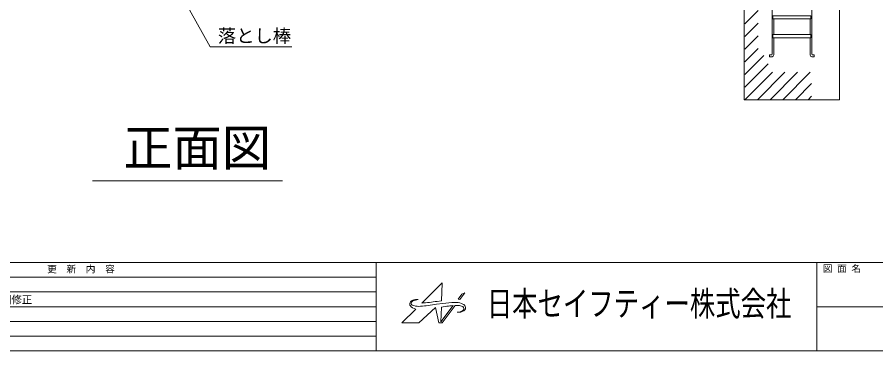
# Model space of a CAD drawing. Units: millimetres, scale not verified. Extents: x -12406 to 12406, y -8553 to 8553.
# Drawn here: x -6337 to 2668, y -8553 to -5058 of the extents above; entities that cross this region are included whole.
import ezdxf
from ezdxf.enums import TextEntityAlignment as Align

# ---------------------------------------------------------------- set-up
doc = ezdxf.new("R2010")
doc.units = ezdxf.units.MM
doc.header["$LTSCALE"] = 50
for name, color, linetype, lineweight in [('0-3_CYG-126', 7, 'Continuous', 9), ('0-9_TEXT', 7, 'Continuous', 9), ('0-B_ﾛｺﾞ', 5, 'Continuous', 9), ('0-C_図面枠', 7, 'Continuous', 9)]:
    doc.layers.add(name, color=color, linetype=linetype, lineweight=lineweight)
doc.styles.add('ＭＳ ゴシック', font='')
doc.styles.get('ＭＳ ゴシック').set_extended_font_data('MS Gothic')

msp = doc.modelspace()

# ---------------------------------------------------------------- linework, layer by layer
at = {"layer": '0-3_CYG-126'}
for p, q in [((1287.75, -4923.98), (1287.75, -5923.98)), ((1580.06, -5444.66), (1580.06, -4876.54)), ((1995.94, -4876.55), (1995.94, -5444.66)), ((2287.76, -4923.98), (2287.76, -5923.98)), ((1294.37, -5127.86), (1435.37, -4986.86)), ((1294.37, -5260.44), (1435.37, -5119.44)), ((1597.97, -5073.54), (1597.97, -5240.69)), ((1978.03, -5240.69), (1978.03, -5073.54)), ((1294.37, -5393.02), (1435.37, -5252.02)), ((1597.97, -5272.53), (1597.97, -5453.61)), ((1978.03, -5453.61), (1978.03, -5272.53)), ((1294.37, -5525.61), (1435.37, -5384.6)), ((1294.37, -5658.19), (1493.96, -5458.59)), ((1580.06, -5471.52), (1553.19, -5471.52)), ((1995.94, -5471.52), (2022.81, -5471.52)), ((1294.37, -5790.77), (1539.15, -5545.99)), ((1294.37, -5923.36), (1584.34, -5633.38)), ((1426.95, -5923.36), (1714.95, -5635.35)), ((1559.53, -5923.36), (1847.53, -5635.35)), ((1692.11, -5923.36), (1980.11, -5635.35)), ((1824.69, -5923.36), (1994.37, -5753.69)), ((2287.76, -5923.98), (1287.75, -5923.98)), ((1957.27, -5923.36), (1994.37, -5886.27))]:
    msp.add_line(p, q, dxfattribs=at)
for points in [[(1589.02, -5073.54), (1986.99, -5073.54), (1986.99, -5041.7), (1589.02, -5041.7)], [(1589.02, -5272.53), (1986.99, -5272.53), (1986.99, -5240.69), (1589.02, -5240.69)]]:
    msp.add_lwpolyline(points, close=True, dxfattribs=at)
for points in [[(1553.19, -5471.52), (1553.19, -5453.61), (1571.11, -5453.61)], [(2022.81, -5471.52), (2022.81, -5453.61), (2004.9, -5453.61)]]:
    msp.add_lwpolyline(points, dxfattribs=at)
for centre, radius, start, end in [((1571.11, -5444.66), 8.96, 270, 0), ((1580.06, -5453.61), 17.91, 270, 0), ((1995.94, -5453.61), 17.91, 180, 270), ((2004.9, -5444.66), 8.96, 180, 270)]:
    msp.add_arc(centre, radius, start, end, dxfattribs=at)
at = {"layer": '0-9_TEXT'}
for p, q in [((-4314.3, -5367.24), (-4530.38, -4979.45)), ((-4314.3, -5367.24), (-3458.02, -5367.24)), ((-5546.11, -6772.5), (-3555.85, -6772.5))]:
    msp.add_line(p, q, dxfattribs=at)
at = {"layer": '0-B_ﾛｺﾞ'}
for p, q in [((-2132.4, -8016.42), (-2136.88, -8016.17)), ((-1888.88, -8095.19), (-1832.36, -8087.22)), ((-1723.23, -8148.99), (-1701.04, -8148.94))]:
    msp.add_line(p, q, dxfattribs=at)
for points in [[(-2094.71, -8053.51), (-1881.72, -7841.33), (-1881.17, -7842.84), (-1886.95, -8028.59), (-1933.3, -8035.15)], [(-2157.64, -8115.95), (-2302.53, -8260.79), (-2301.89, -8260.97), (-2129.71, -8261.12), (-2125.7, -8258.5), (-1948.72, -8098.56), (-1914.33, -8261.17), (-1881.52, -8261.17), (-1742.63, -8077.85), (-1719.9, -8077.76)], [(-1777.33, -8048.52), (-1874.35, -8057.35), (-1938.28, -8065), (-2047.85, -8080.88)], [(-1763.8, -8079.05), (-1893.9, -8250.86), (-1888.88, -8095.19)]]:
    msp.add_lwpolyline(points, dxfattribs=at)
msp.add_lwpolyline([(-1713.51, -8011.54), (-1695.47, -8014.96), (-1643.69, -7946.49), (-1673.85, -7959.35)], close=True, dxfattribs=at)
for centre, radius, start, end in [((-2183.87, -8063.35), 36.42, 137.3376, 189.71275), ((-2197.83, -8065.74), 22.25, 189.71275, 211.14694), ((-2147.07, -8035.07), 81.56, 211.14694, 262.55517), ((-2169.85, -8076.27), 55.49, 107.54618, 137.3376), ((-2175.64, -8057.06), 28.81, 114.83245, 184.93336), ((-2187.24, -8058.06), 17.16, 184.93336, 245.82613), ((-2129.54, -7929.52), 158.06, 245.82613, 271.56003), ((-2119.57, -8178.19), 162.29, 94.53365, 114.83245), ((-2137.5, -8178.58), 162.78, 94.87761, 107.54618), ((-2142.58, -8119.1), 103.09, 86.83781, 94.87761), ((-2143.36, -7421.85), 665.91, 271.56003, 278.24678), ((-2350.89, -5083.2), 2981.34, 274.92935, 278.0518), ((-2350.89, -5083.2), 2981.34, 274.92935, 278.0518), ((-1608.6, -9673.05), 1601.54, 95.56117, 98.03149), ((-1736.77, -8407.26), 361.02, 89.15854, 96.45212), ((-1733.85, -8208.88), 162.62, 63.69068, 89.15854), ((-1719.33, -8228.59), 150.83, 73.31829, 90.21697), ((-1687.1, -8121.03), 38.53, 36.42787, 73.31829), ((-1674.22, -8111.53), 22.54, 302.01879, 36.42787), ((-1683.97, -8107.99), 50.07, 8.17288, 63.69068), ((-1661.41, -8104.75), 27.29, 315.9742, 8.17288), ((-1726.4, -8028.09), 120.94, 271.50312, 302.01879), ((-1701.26, -8066.24), 82.7, 270.14682, 315.9742)]:
    msp.add_arc(centre, radius, start, end, dxfattribs=at)
at = {"layer": '0-C_図面枠'}
for p, q in [((-12406.14, -7628.62), (12406.14, -7628.62)), ((-2573.7, -7628.62), (-2573.7, -8553.31)), ((2049.71, -7628.62), (2049.71, -8553.31)), ((-12406.14, -7782.73), (-2573.7, -7782.73)), ((-9416.34, -7936.85), (-2573.7, -7936.85)), ((-9416.34, -8090.96), (-2573.7, -8090.96)), ((2049.71, -8090.96), (12406.14, -8090.96)), ((-9416.34, -8245.08), (-2573.7, -8245.08)), ((-9416.34, -8399.19), (-2573.7, -8399.19))]:
    msp.add_line(p, q, dxfattribs=at)
msp.add_lwpolyline([(-12406.14, -8553.31), (12406.14, -8553.31), (12406.14, 8553.31), (-12406.14, 8553.31)], dxfattribs=at)

# ---------------------------------------------------------------- texts
at = {"layer": '0-9_TEXT', "style": 'ＭＳ ゴシック'}
for s, height, p in [('落とし棒', 140.8, (-4233.05, -5365.77)), ('正面図', 378.4, (-5223.35, -6728.51))]:
    msp.add_text(s, height=height, dxfattribs=at).set_placement(p, align=Align.BOTTOM_LEFT)
at = {"layer": '0-B_ﾛｺﾞ', "color": 7, "style": 'ＭＳ ゴシック', "width": 0.75}
msp.add_text('日本セイフティー株式会社', height=260.3, dxfattribs=at).set_placement((-1412.61, -8266.68), align=Align.BOTTOM_LEFT)
at = {"layer": '0-C_図面枠', "style": 'ＭＳ ゴシック'}
for s, height, p in [('更\u3000新\u3000内\u3000容', 72.31, (-6022.6, -7755.38)), ('図 面 名', 72.31, (2111.36, -7749.44)), ('控え単管部分プレコン削除・パネル部分詳細図修正', 79.77, (-8681.83, -8081.12))]:
    msp.add_text(s, height=height, dxfattribs=at).set_placement(p, align=Align.BOTTOM_LEFT)

doc.saveas('drawing.dxf')
